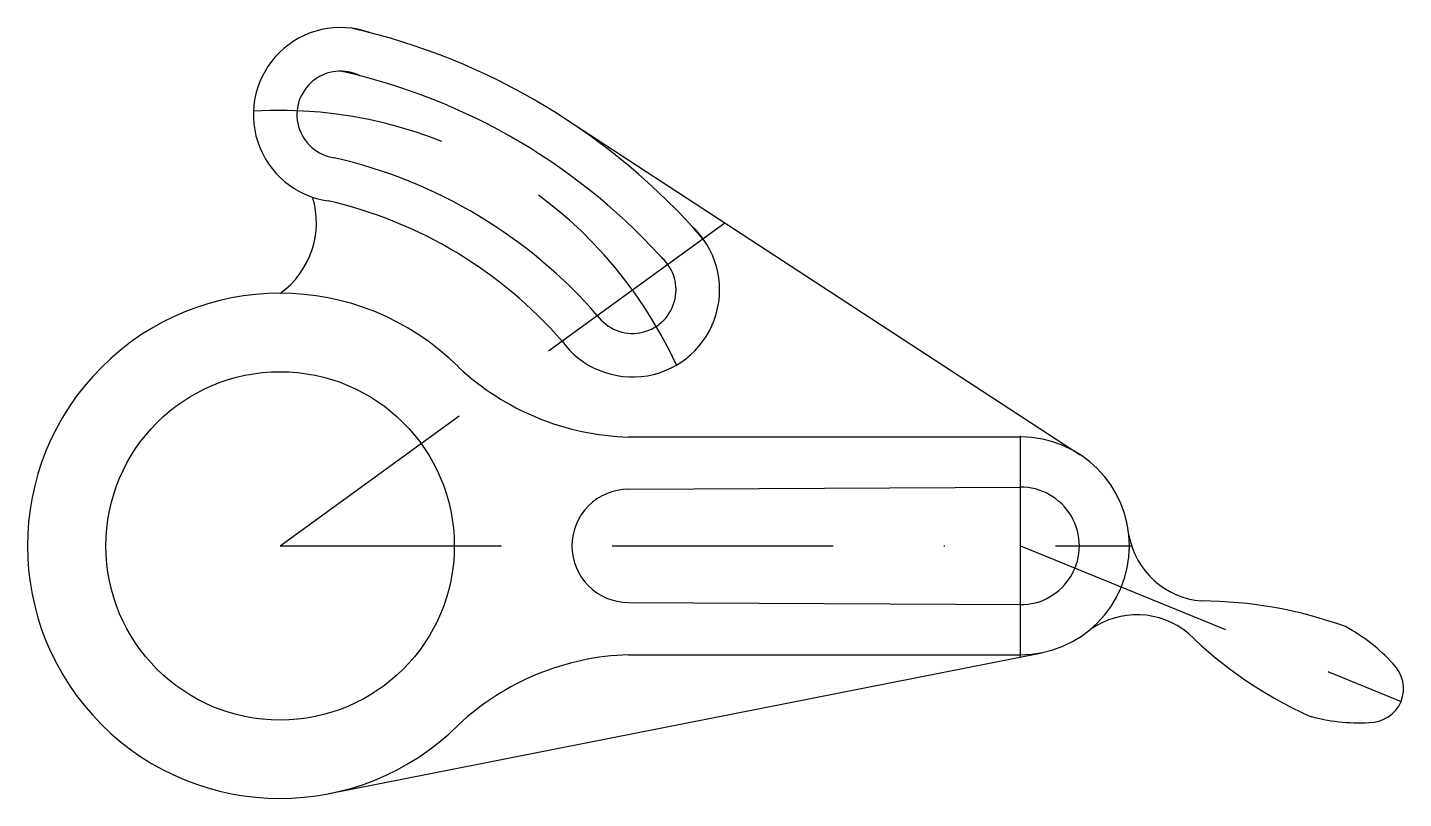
# Model space of a CAD drawing. Header units: millimetres. Extents: x 2316 to 2474, y 1676 to 1764.
import ezdxf

# ---------------------------------------------------------------- set-up
doc = ezdxf.new("R2010")
doc.units = ezdxf.units.MM
doc.linetypes.add('BORDERX2', pattern=[88.9, 25.4, -12.7, 25.4, -12.7, 0, -12.7])
doc.layers.add('Layer1', color=240, linetype='BORDERX2')

msp = doc.modelspace()

# ---------------------------------------------------------------- linework, layer by layer
for p, q in [((2377.37, 1753.53), (2436.45, 1714.97)), ((2384.62, 1717.01), (2429.62, 1717.01)), ((2384.62, 1711.01), (2429.62, 1711.26)), ((2384.62, 1698.01), (2429.62, 1697.76)), ((2350.25, 1676.06), (2432.05, 1692.24)), ((2384.62, 1692.01), (2429.62, 1692.01))]:
    msp.add_line(p, q)
msp.add_lwpolyline([(2473.3, 1686.65, 0.300554), (2472.38, 1690.97, 0.08527), (2466.91, 1695.24, 0.086003), (2450.38, 1698.18)], format="xyb")
msp.add_circle((2344.62, 1704.51), 20)
for centre, radius, start, end in [((2351.55, 1754.02), 10, 70.4806, 262.0352), ((2335.88, 1689.95), 75.92, 41.0176, 77.0176), ((2351.55, 1754.02), 5, 62.9663, 262.0352), ((2336.19, 1690.12), 70.6, 41.4317, 77.4317), ((2338.07, 1693.59), 56.94, 41.0176, 77.0176), ((2338.79, 1741.63), 10, 305.6946, 16.9888), ((2338.8, 1694.8), 50.61, 41.0176, 77.0176), ((2385.07, 1733.9), 10, 216, 47.5546), ((2385.07, 1733.9), 5, 216.0001, 47.6899), ((2344.62, 1704.51), 29, 45.0854, 314.9146), ((2385.51, 1746.9), 29.91, 226.9583, 268.2958), ((2429.62, 1704.51), 12.5, 270, 90), ((2384.62, 1704.51), 6.5, 90, 270), ((2429.62, 1704.51), 6.75, 269.3634, 90.6366), ((2451.15, 1707.38), 9.23, 190.1886, 265.2136), ((2442.97, 1687.37), 9.23, 50.3246, 125.3495), ((2483.15, 1729.73), 49.18, 225.7945, 245.4565), ((2385.51, 1662.11), 29.91, 91.7042, 133.0417), ((2469.62, 1688.22), 4, 270, 336.9135), ((2468.44, 1704.69), 20.5, 253.8164, 273.3117)]:
    msp.add_arc(centre, radius, start, end)
at = {"layer": 'Layer1'}
for p, q in [((2344.62, 1704.51), (2395.67, 1741.59)), ((2429.62, 1691.76), (2429.62, 1719.43)), ((2344.62, 1704.51), (2442.38, 1704.51)), ((2429.62, 1704.51), (2473.3, 1686.65))]:
    msp.add_line(p, q, dxfattribs=at)
msp.add_arc((2344.62, 1704.51), 50, 24.5217, 93.5136, dxfattribs=at)

doc.saveas('drawing.dxf')
